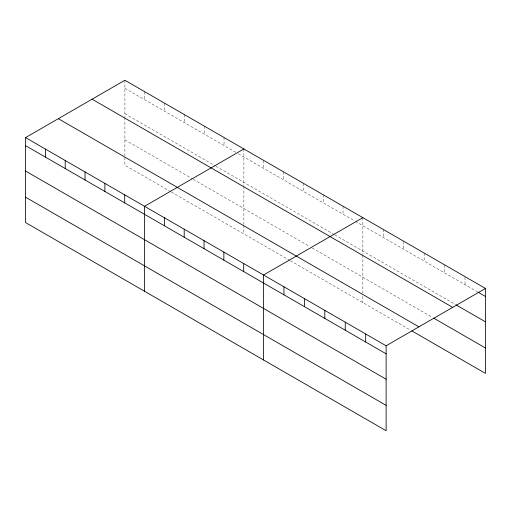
<?xml version="1.0" encoding="UTF-8"?>
<svg xmlns="http://www.w3.org/2000/svg" width="511" height="511" viewBox="0 0 511 511"><rect width="100%" height="100%" fill="white"/><g stroke="black" fill="none" stroke-linecap="round" stroke-linejoin="round"><path stroke-width="0.38" stroke-dasharray="2.56 1.92" d="M124.882 88.288L235.66 152.246M238.401 153.83L354.653 220.944M355.337 221.34L477.274 291.743M124.882 113.678L215.15 165.794M215.834 166.184L334.137 234.492M334.82 234.881L455.48 304.55M124.882 139.835L192.583 178.92M193.267 179.316L309.519 246.43M312.253 248.014L432.325 317.337M170.7 191.67L124.882 165.219L124.882 156.494M171.383 192.066L289.686 260.367M290.369 260.763L410.531 330.138M465.016 277.364L465.016 284.665M444.583 264.839L444.583 272.868M424.156 253.041L424.156 261.076M403.722 241.243L403.722 249.279M383.288 229.452L383.288 237.481M362.855 217.654L362.855 254.242M362.855 255.034L362.855 293.097M362.855 296.265L362.855 302.614M343.028 206.201L343.028 214.237M323.195 194.755L323.195 202.784M303.362 183.302L303.362 191.338M283.528 171.856L283.528 179.885M263.702 160.403L263.702 168.438M243.868 148.957L243.868 185.544M243.868 186.336L243.868 224.399M243.868 225.191L243.868 233.917M224.035 137.504L224.035 145.539M204.208 126.057L204.208 134.086M184.375 114.605L184.375 122.64M164.542 103.158L164.542 111.187M144.715 91.705L144.715 99.741M124.882 80.259L124.882 116.847M124.882 117.639L124.882 155.702"/><path stroke-width="0.77" d="M386.118 379.2L386.118 345.781L25.55 137.606L25.55 222.566L386.118 430.741L386.118 379.2L25.55 171.025M411.892 330.924L485.45 373.394L485.45 288.434L124.882 80.259L25.55 137.606M243.868 148.957L144.536 206.303L144.536 291.264M362.855 217.654L263.523 275.001L263.523 359.961M386.118 345.781L485.45 288.434M477.957 292.139L485.45 296.463M456.163 304.939L485.45 321.847M92.101 99.185L452.669 307.354M433.686 318.123L485.45 348.004M58.331 118.68L418.899 326.855M25.55 145.641L386.118 353.81M25.55 197.182L386.118 405.357M365.684 333.983L365.684 342.012M345.257 322.185L345.257 330.221M324.824 310.388L324.824 318.423M304.39 298.596L304.39 306.626M283.956 286.799L283.956 294.828M243.696 263.555L243.696 271.584M223.863 252.102L223.863 260.131M204.03 240.655L204.03 248.685M184.203 229.203L184.203 237.232M164.37 217.756L164.37 225.785M124.71 194.857L124.71 202.886M104.876 183.404L104.876 191.433M85.043 171.958L85.043 179.987M65.21 160.505L65.21 168.534M45.383 149.059L45.383 157.088"/></g></svg>
